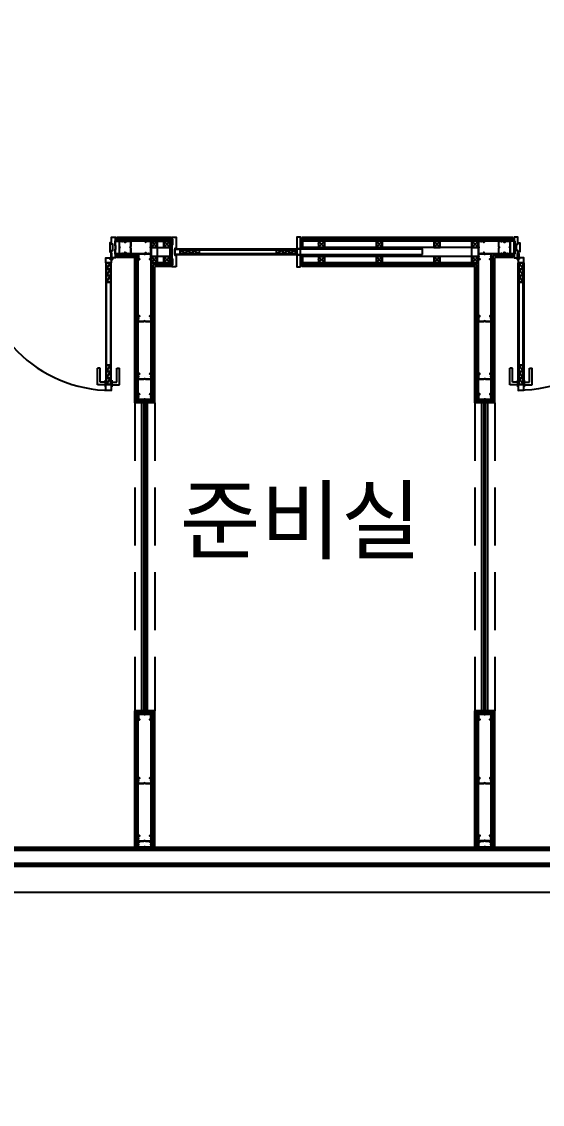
# Model space of a CAD drawing. Header units: metres. Extents: x 630750 to 860239, y 578133 to 726633.
# Drawn here: x 732271 to 736328, y 682658 to 691096 of the extents above; entities that cross this region are included whole.
import ezdxf

# ---------------------------------------------------------------- set-up
doc = ezdxf.new("R2010")
doc.units = ezdxf.units.M
doc.header["$LTSCALE"] = 300
for name, pattern in [('DASHED2', [0.375, 0.25, -0.125]), ('HID', [2.2, 1.5, -0.7]), ('HIDDEN', [2, 1, -1]), ('업무시설_xr-base$0$CONTINOUS', [0])]:
    doc.linetypes.add(name, pattern=pattern)
for name, color, linetype in [('A-CEN-1', 1, 'Continuous'), ('A-CON', 2, 'Continuous'), ('A-TXT', 3, 'Continuous'), ('A-WAL-DW', 7, 'Continuous'), ('A-WALL-CONC', 2, 'Continuous'), ('F-DOOR_FRAME', 4, 'Continuous'), ("IN-st'l pipe", 230, 'Continuous'), ('KUK-DOOR', 4, 'Continuous'), ('KUK-DOOR-FRAME', 4, 'Continuous'), ('KUK-DRYWALL', 4, 'Continuous'), ('KUK-F-천정라인', 8, 'DASHED2'), ("KUK-st'l pipe", 230, 'Continuous'), ('KUK-WINDOW', 4, 'Continuous'), ('KUK-석고보드', 201, 'Continuous')]:
    doc.layers.add(name, color=color, linetype=linetype)
doc.styles.add('돋움', font='')
doc.styles.get('돋움').set_extended_font_data('Dotum')

# ---------------------------------------------------------------- blocks, each defined once
blk = doc.blocks.new('con1')
at = {"layer": 'A-WALL-CONC', "linetype": '업무시설_xr-base$0$CONTINOUS'}
h = blk.add_hatch(color=253, dxfattribs=at)
h.dxf.hatch_style = 1
h.paths.add_polyline_path([(-302595.9, -253222.2), (-301895.9, -253222.2), (-301895.9, -253922.2), (-302595.9, -253922.2)])
h.paths.add_polyline_path([(-384245.9, -253222.2), (-383545.9, -253222.2), (-383545.9, -253922.2), (-384245.9, -253922.2)])
h.paths.add_polyline_path([(-335095.9, -253172.2), (-334295.9, -253172.2), (-334295.9, -253972.2), (-335095.9, -253972.2)])
h.paths.add_polyline_path([(-354895.9, -253172.2), (-354095.9, -253172.2), (-354095.9, -253972.2), (-354895.9, -253972.2)])
h.paths.add_polyline_path([(-374695.9, -253172.2), (-373895.9, -253172.2), (-373895.9, -253972.2), (-374695.9, -253972.2)])
h.paths.add_polyline_path([(-325195.9, -253172.2), (-324395.9, -253172.2), (-324395.9, -253972.2), (-325195.9, -253972.2)])
h.paths.add_polyline_path([(-364745.9, -253222.2), (-364045.9, -253222.2), (-364045.9, -253922.2), (-364745.9, -253922.2)])
h.paths.add_polyline_path([(-344945.9, -253222.2), (-344245.9, -253222.2), (-344245.9, -253922.2), (-344945.9, -253922.2)])
h.paths.add_polyline_path([(-310045.9, -253222.2), (-309345.9, -253222.2), (-309345.9, -253922.2), (-310045.9, -253922.2)])
h.paths.add_polyline_path([(-318595.9, -253172.2), (-317795.9, -253172.2), (-317795.9, -253972.2), (-318595.9, -253972.2)])
h.paths.add_polyline_path([(-384245.9, -310859.9), (-383445.9, -310859.9), (-383445.9, -311659.9), (-384245.9, -311659.9)])
h.paths.add_polyline_path([(-384245.9, -305472.2), (-383445.9, -305472.2), (-383445.9, -306272.2), (-384245.9, -306272.2)])
h.paths.add_polyline_path([(-384245.9, -295572.2), (-383445.9, -295572.2), (-383445.9, -296372.2), (-384245.9, -296372.2)])
h.paths.add_polyline_path([(-384195.9, -276472.2), (-383595.9, -276472.2), (-383595.9, -275872.2), (-384195.9, -275872.2)])
h.paths.add_polyline_path([(-384245.9, -285672.2), (-383445.9, -285672.2), (-383445.9, -286472.2), (-384245.9, -286472.2)])
h.paths.add_polyline_path([(-384295.9, -269172.2), (-383495.9, -269172.2), (-383495.9, -269972.2), (-384295.9, -269972.2)])
h.paths.add_polyline_path([(-384295.9, -260672.2), (-383495.9, -260672.2), (-383495.9, -261472.2), (-384295.9, -261472.2)])
h.paths.add_polyline_path([(-376995.9, -285572.2), (-376195.9, -285572.2), (-376195.9, -286372.2), (-376995.9, -286372.2)], flags=17)
h.paths.add_polyline_path([(-374695.9, -276572.2), (-373895.9, -276572.2), (-373895.9, -275772.2), (-374695.9, -275772.2)], flags=17)
h.paths.add_polyline_path([(-364695.9, -285772.2), (-364095.9, -285772.2), (-364095.9, -286372.2), (-364695.9, -286372.2)], flags=17)
h.paths.add_polyline_path([(-364795.9, -275772.2), (-363995.9, -275772.2), (-363995.9, -276572.2), (-364795.9, -276572.2)], flags=17)
edge = h.paths.add_edge_path(flags=16)
edge.add_arc((-376495.9, -295972.2), 450, 0, 360)
edge = h.paths.add_edge_path(flags=16)
edge.add_arc((-354495.9, -302572.2), 450, 0, 360)
edge = h.paths.add_edge_path(flags=16)
edge.add_arc((-364395.9, -295972.2), 350, 0, 360)
edge = h.paths.add_edge_path(flags=16)
edge.add_arc((-354495.9, -295972.2), 450, 0, 360)
edge = h.paths.add_edge_path(flags=16)
edge.add_arc((-344595.9, -302572.2), 350, 0, 360)
edge = h.paths.add_edge_path(flags=16)
edge.add_arc((-344595.9, -295972.2), 350, 0, 360)
edge = h.paths.add_edge_path(flags=16)
edge.add_arc((-364395.9, -302572.2), 350, 0, 360)
h.paths.add_polyline_path([(-375978.1, -305715.7), (-376743.7, -305483.5), (-376976, -306249), (-376210.4, -306481.3)], flags=17)
h.paths.add_polyline_path([(-378097.8, -312701.2), (-378863.4, -312468.9), (-379095.6, -313234.5), (-378330.1, -313466.8)], flags=16)
h.paths.add_polyline_path([(-354767.9, -312099.6), (-355533.5, -311867.3), (-355765.8, -312632.8), (-355000.2, -312865.1)], flags=17)
h.paths.add_polyline_path([(-347591.1, -314277.3), (-348356.6, -314045), (-348588.9, -314810.6), (-347823.4, -315042.9)], flags=17)
h.paths.add_polyline_path([(-349725.3, -321310.6), (-350490.8, -321078.3), (-350723.1, -321843.9), (-349957.6, -322076.2)], flags=17)
h.paths.add_polyline_path([(-359198.7, -318436), (-359964.3, -318203.7), (-360196.6, -318969.2), (-359431, -319201.5)], flags=17)
edge = h.paths.add_edge_path(flags=16)
edge.add_arc((-324745.9, -312472.2), 450, 0, 360)
h.paths.add_polyline_path([(-318595.9, -311972.2), (-317795.9, -311972.2), (-317795.9, -312972.2), (-318595.9, -312972.2)], flags=17)
edge = h.paths.add_edge_path(flags=16)
edge.add_arc((-335145.9, -312472.2), 350, 0, 360)
edge = h.paths.add_edge_path(flags=16)
edge.add_arc((-338616.5, -317418.6), 450, 0, 360)
h.paths.add_polyline_path([(-340251.8, -324185.3), (-341017.4, -323953), (-341249.7, -324718.5), (-340484.1, -324950.8)], flags=17)
edge = h.paths.add_edge_path(flags=17)
edge.add_arc((-324745.9, -319072.2), 450, 0, 360)
h.paths.add_polyline_path([(-318695.9, -318672.2), (-317695.9, -318672.2), (-317695.9, -319472.2), (-318695.9, -319472.2)], flags=17)
h.paths.add_polyline_path([(-310095.9, -327072.2), (-309295.9, -327072.2), (-309295.9, -327872.2), (-310095.9, -327872.2)])
h.paths.add_polyline_path([(-316095.9, -322372.2), (-316095.9, -325422.2), (-311307.7, -325422.2), (-311307.7, -325222.2), (-315895.9, -325222.2), (-315895.9, -322572.2), (-309695.9, -322572.2), (-309695.9, -325222.2), (-310307.7, -325222.2), (-310307.7, -325422.2), (-309495.9, -325422.2), (-309495.9, -322372.2)], flags=17)
edge = h.paths.add_edge_path(flags=17)
edge.add_arc((-324795.9, -327472.2), 400, 0, 360)
edge = h.paths.add_edge_path(flags=17)
edge.add_arc((-318195.9, -329272.2), 450, 0, 360)
h.paths.add_polyline_path([(-310095.9, -331472.2), (-309295.9, -331472.2), (-309295.9, -332272.2), (-310095.9, -332272.2)])
edge = h.paths.add_edge_path(flags=16)
edge.add_arc((-334695.9, -302572.2), 350, 0, 360)
edge = h.paths.add_edge_path(flags=17)
edge.add_arc((-334695.9, -286072.2), 350, 0, 360)
edge = h.paths.add_edge_path(flags=16)
edge.add_arc((-334695.9, -295972.2), 350, 0, 360)
edge = h.paths.add_edge_path(flags=17)
edge.add_arc((-344595.9, -286072.2), 450, 0, 360)
h.paths.add_polyline_path([(-318595.9, -295472.2), (-317795.9, -295472.2), (-317795.9, -296472.2), (-318595.9, -296472.2)], flags=17)
h.paths.add_polyline_path([(-318595.9, -302072.2), (-317795.9, -302072.2), (-317795.9, -303072.2), (-318595.9, -303072.2)], flags=17)
edge = h.paths.add_edge_path(flags=16)
edge.add_arc((-324795.9, -302572.2), 450, 0, 360)
edge = h.paths.add_edge_path(flags=16)
edge.add_arc((-324795.9, -295972.2), 450, 0, 360)
edge = h.paths.add_edge_path(flags=17)
edge.add_arc((-324795.9, -286072.2), 450, 0, 360)
edge = h.paths.add_edge_path(flags=17)
edge.add_arc((-334695.9, -276172.2), 450, 0, 360)
edge = h.paths.add_edge_path(flags=17)
edge.add_arc((-344595.9, -276172.2), 450, 0, 360)
h.paths.add_polyline_path([(-318595.9, -275772.2), (-317795.9, -275772.2), (-317795.9, -276572.2), (-318595.9, -276572.2)], flags=17)
h.paths.add_polyline_path([(-318595.9, -285672.2), (-317795.9, -285672.2), (-317795.9, -286472.2), (-318595.9, -286472.2)], flags=17)
edge = h.paths.add_edge_path(flags=17)
edge.add_arc((-324795.9, -276172.2), 450, 0, 360)
h.paths.add_polyline_path([(-364795.9, -260672.2), (-363995.9, -260672.2), (-363995.9, -261472.2), (-364795.9, -261472.2)])
h.paths.add_polyline_path([(-364795.9, -269172.2), (-363995.9, -269172.2), (-363995.9, -269972.2), (-364795.9, -269972.2)], flags=17)
h.paths.add_polyline_path([(-325195.9, -269172.2), (-324395.9, -269172.2), (-324395.9, -269972.2), (-325195.9, -269972.2)], flags=17)
h.paths.add_polyline_path([(-310845.9, -260722.2), (-310045.9, -260722.2), (-310045.9, -261522.2), (-310845.9, -261522.2)], flags=17)
h.paths.add_polyline_path([(-325195.9, -260672.2), (-324395.9, -260672.2), (-324395.9, -261472.2), (-325195.9, -261472.2)])
h.paths.add_polyline_path([(-335095.9, -260672.2), (-334295.9, -260672.2), (-334295.9, -261472.2), (-335095.9, -261472.2)])
h.paths.add_polyline_path([(-344995.9, -260672.2), (-344195.9, -260672.2), (-344195.9, -261472.2), (-344995.9, -261472.2)])
h.paths.add_polyline_path([(-354895.9, -260672.2), (-354095.9, -260672.2), (-354095.9, -261472.2), (-354895.9, -261472.2)])
h.paths.add_polyline_path([(-354895.9, -269172.2), (-354095.9, -269172.2), (-354095.9, -269972.2), (-354895.9, -269972.2)], flags=17)
h.paths.add_polyline_path([(-344995.9, -269172.2), (-344195.9, -269172.2), (-344195.9, -269972.2), (-344995.9, -269972.2)], flags=17)
h.paths.add_polyline_path([(-335095.9, -269172.2), (-334295.9, -269172.2), (-334295.9, -269972.2), (-335095.9, -269972.2)], flags=17)
h.paths.add_polyline_path([(-310145.9, -275772.2), (-309345.9, -275772.2), (-309345.9, -276572.2), (-310145.9, -276572.2)])
h.paths.add_polyline_path([(-310145.9, -269172.2), (-309345.9, -269172.2), (-309345.9, -269972.2), (-310145.9, -269972.2)])
h.paths.add_polyline_path([(-309945.9, -312172.2), (-309345.9, -312172.2), (-309345.9, -312772.2), (-309945.9, -312772.2)], flags=17)
h.paths.add_polyline_path([(-309945.9, -302272.2), (-309345.9, -302272.2), (-309345.9, -302872.2), (-309945.9, -302872.2)], flags=17)
h.paths.add_polyline_path([(-310145.9, -295572.2), (-309345.9, -295572.2), (-309345.9, -296372.2), (-310145.9, -296372.2)])
h.paths.add_polyline_path([(-310145.9, -285672.2), (-309345.9, -285672.2), (-309345.9, -286472.2), (-310145.9, -286472.2)])
h.paths.add_polyline_path([(-366406.6, -311179.9), (-366585, -311089.4), (-367172.8, -312248.9), (-366994.4, -312339.4)], flags=16)
h.paths.add_polyline_path([(-367582.3, -313498.9), (-367760.7, -313408.4), (-368303.3, -314478.7), (-368124.9, -314569.2)], flags=16)
h.paths.add_polyline_path([(-374501.4, -323406.8), (-375266.9, -323174.5), (-375499.2, -323940), (-374733.7, -324172.3)], flags=17)
h.paths.add_polyline_path([(-380817, -321490.3), (-381582.5, -321258), (-381814.8, -322023.6), (-381049.3, -322255.9)])
h.paths.add_polyline_path([(-319504.7, -329605.3), (-319562.8, -329796.7), (-318586.8, -330092.9), (-318528.7, -329901.5)], flags=17)
h.paths.add_polyline_path([(-317399.5, -330244.1), (-317457.6, -330435.5), (-316481.5, -330731.7), (-316423.5, -330540.3)], flags=17)
h.paths.add_polyline_path([(-315294.3, -330882.9), (-315352.4, -331074.3), (-314376.3, -331370.5), (-314318.3, -331179.1)], flags=17)
h.paths.add_polyline_path([(-313189.1, -331521.7), (-313247.2, -331713.1), (-312271.1, -332009.3), (-312213, -331817.9)], flags=17)
h.paths.add_polyline_path([(-311083.9, -332160.5), (-311142, -332351.9), (-310165.9, -332648.1), (-310107.8, -332456.7)], flags=17)
h.paths.add_polyline_path([(-308978.7, -332799.4), (-309036.7, -332990.7), (-308060.7, -333286.9), (-308002.6, -333095.5)])
h.paths.add_polyline_path([(-306873.5, -333438.2), (-306931.5, -333629.5), (-305955.5, -333925.7), (-305897.4, -333734.3)])
h.paths.add_polyline_path([(-321610, -328966.5), (-321668, -329157.9), (-320692, -329454.1), (-320633.9, -329262.7)], flags=17)
h.paths.add_polyline_path([(-304768.2, -334077), (-304826.3, -334268.4), (-303850.3, -334564.5), (-303792.2, -334373.1)])
h.paths.add_polyline_path([(-366379.8, -308837.3), (-366525.2, -309124), (-365780.1, -309501.8), (-365997.1, -309929.9), (-365818.7, -310020.4), (-365281.9, -308961.4), (-368992.7, -307835.4), (-369050.7, -308026.8), (-368955, -308055.9), (-369303.5, -309204.2), (-369399.2, -309175.1), (-369457.2, -309366.5), (-369361.5, -309395.5), (-371190.9, -315424.1), (-373726.7, -314654.6), (-371897.4, -308626.1), (-370414.2, -309076.1), (-370356.1, -308884.7), (-371839.3, -308434.7), (-371490.9, -307286.4), (-370007.6, -307736.5), (-369949.6, -307545.1), (-371624.2, -307036.9), (-373976.1, -314787.9), (-369001.2, -316297.6), (-368712.8, -315728.7), (-368891.1, -315638.2), (-369103.7, -316057.4), (-370999.5, -315482.2), (-368763.6, -308113.9)], flags=17)
edge = h.paths.add_edge_path()
edge.add_line((-317995.9, -269122.2), (-318195.9, -269122.2))
edge.add_line((-318195.9, -266622.2), (-317995.9, -266622.2))
edge.add_line((-318195.9, -265972.2), (-318195.9, -266622.2))
edge.add_line((-318195.9, -269122.2), (-318195.9, -269672.2))
edge.add_line((-317995.9, -269472.2), (-317995.9, -269122.2))
edge.add_line((-317995.9, -266622.2), (-317995.9, -265972.2))
edge.add_line((-317070.9, -260922.2), (-317070.9, -260722.2))
edge.add_line((-317070.9, -260722.2), (-314895.9, -260722.2))
edge.add_line((-314895.9, -260722.2), (-314895.9, -260922.2))
edge.add_line((-314895.9, -260922.2), (-317070.9, -260922.2))
edge.add_line((-318195.9, -265972.2), (-321995.9, -265972.2))
edge.add_line((-321995.9, -265972.2), (-321995.9, -262022.2))
edge.add_line((-321995.9, -262022.2), (-321795.9, -262022.2))
edge.add_line((-321795.9, -262022.2), (-321795.9, -262922.2))
edge.add_line((-321795.9, -262922.2), (-321695.9, -262922.2))
edge.add_line((-321695.9, -262922.2), (-321695.9, -263122.2))
edge.add_line((-321695.9, -263122.2), (-321795.9, -263122.2))
edge.add_line((-321795.9, -263122.2), (-321795.9, -265772.2))
edge.add_line((-321795.9, -265772.2), (-314195.9, -265772.2))
edge.add_line((-314195.9, -265772.2), (-314195.9, -263122.2))
edge.add_line((-314195.9, -263122.2), (-320695.9, -263122.2))
edge.add_line((-320695.9, -263122.2), (-320695.9, -262922.2))
edge.add_line((-320695.9, -262922.2), (-319545.9, -262922.2))
edge.add_line((-319545.9, -262922.2), (-319545.9, -260922.2))
edge.add_line((-319545.9, -260922.2), (-321795.9, -260922.2))
edge.add_line((-321795.9, -260922.2), (-321795.9, -261022.2))
edge.add_line((-321795.9, -261022.2), (-321995.9, -261022.2))
edge.add_line((-321995.9, -261022.2), (-321995.9, -260722.2))
edge.add_line((-321995.9, -260722.2), (-317770.9, -260722.2))
edge.add_line((-317770.9, -260722.2), (-317770.9, -260922.2))
edge.add_line((-317995.9, -269472.2), (-314195.9, -269472.2))
edge.add_line((-314195.9, -269472.2), (-314195.9, -265972.2))
edge.add_line((-314195.9, -265972.2), (-317995.9, -265972.2))
edge.add_line((-317770.9, -260922.2), (-319345.9, -260922.2))
edge.add_line((-319345.9, -260922.2), (-319345.9, -262922.2))
edge.add_line((-319345.9, -262922.2), (-314195.9, -262922.2))
edge.add_line((-314195.9, -262922.2), (-314195.9, -260722.2))
edge.add_line((-314195.9, -260722.2), (-313995.9, -260722.2))
edge.add_line((-313995.9, -260722.2), (-313995.9, -269672.2))
edge.add_line((-313995.9, -269672.2), (-318195.9, -269672.2))
edge.add_line((-309345.9, -286472.2), (-309345.9, -312772.2))
edge.add_line((-309545.9, -302872.2), (-309545.9, -312172.2))
edge.add_line((-309545.9, -296372.2), (-309545.9, -302272.2))
edge.add_line((-309545.9, -286472.2), (-309545.9, -295572.2))
edge.add_line((-375426.6, -323700.8), (-380976.7, -322016.6))
edge.add_line((-334860, -324841.4), (-335146.9, -325786.6))
edge.add_line((-334660.1, -325215.5), (-334859.8, -325873.7))
edge.add_line((-324795.9, -328208.8), (-324795.9, -327872.2))
edge.add_line((-324595.9, -328060.4), (-324595.9, -327818.6))
edge.add_line((-324795.9, -328208.8), (-322797.2, -328815.2))
edge.add_line((-322797.2, -328815.2), (-322739.1, -328623.9))
edge.add_line((-322739.1, -328623.9), (-324595.9, -328060.4))
edge.add_line((-337531.2, -334677.3), (-338201, -334474.1))
edge.add_line((-338201, -334474.1), (-338404.3, -335143.9))
edge.add_line((-338404.3, -335143.9), (-337734.4, -335347.2))
edge.add_line((-337734.4, -335347.2), (-337531.2, -334677.3))
edge = h.paths.add_edge_path()
edge.add_line((-339857.9, -323400.5), (-339799.8, -323209.1))
edge.add_line((-339799.8, -323209.1), (-337930.3, -317052.2))
edge.add_line((-337930.3, -317052.2), (-338217.3, -316965))
edge.add_line((-338217.3, -316965), (-338268.5, -317133.4))
edge.add_arc((-338616.5, -317418.6), 450, -73.11347, 39.33184, ccw=False)
edge.add_line((-338485.8, -317849.2), (-340145, -323313.3))
edge.add_line((-340145, -323313.3), (-339857.9, -323400.5))
blk = doc.blocks.new('50-pipe')
at = {"layer": "IN-st'l pipe", "color": 8}
for p, q in [((-371983.6, 186480.5), (-371981.3, 186483.3)), ((-371983.6, 186479), (-371981.3, 186481.9)), ((-371983.6, 186478.4), (-371981.3, 186481.3)), ((-371935.9, 186457.9), (-371981.3, 186503.3)), ((-371981.3, 186457.9), (-371935.9, 186503.3)), ((-371935.9, 186482.4), (-371933.6, 186485.2)), ((-371935.9, 186480.9), (-371933.6, 186483.7)), ((-371935.9, 186480.3), (-371933.6, 186483.2))]:
    blk.add_line(p, q, dxfattribs=at)
at = {"layer": "IN-st'l pipe", "color": 8, "linetype": 'HIDDEN', "ltscale": 10}
for p, q in [((-371959.8, 186503.3), (-371957.3, 186505.6)), ((-371958.5, 186503.3), (-371956, 186505.6)), ((-371957.9, 186503.3), (-371955.4, 186505.6)), ((-371961.5, 186455.6), (-371959, 186457.9)), ((-371960.2, 186455.6), (-371957.7, 186457.9)), ((-371959.5, 186455.6), (-371957, 186457.9))]:
    blk.add_line(p, q, dxfattribs=at)
at = {"layer": "IN-st'l pipe"}
for points in [[(-371933.6, 186455.6), (-371983.6, 186455.6), (-371983.6, 186505.6), (-371933.6, 186505.6)], [(-371935.9, 186457.9), (-371981.3, 186457.9), (-371981.3, 186503.3), (-371935.9, 186503.3)]]:
    blk.add_lwpolyline(points, close=True, dxfattribs=at)
blk = doc.blocks.new('힌지')
at = {"layer": 'F-DOOR_FRAME', "color": 175}
for p, q in [((444293.8, 289039.7, 0), (444262.2, 289039.7, 0)), ((444293.8, 289039.7, 0), (444262.2, 289039.7, 0)), ((444278, 289049.1, 0), (444278, 289020.8, 0))]:
    blk.add_line(p, q, dxfattribs=at)
at = {"layer": 'F-DOOR_FRAME', "color": 175, "elevation": 0}
for points in [[(444276.3, 289042.2), (444276.3, 289076.8), (444273.3, 289076.8), (444273.3, 289041.9), (444270.9, 289035.1, -0.190658), (444275.4, 289038.8)], [(444282.3, 289041.9), (444282.3, 289076.8), (444279.3, 289076.8), (444279.3, 289042.2), (444280.2, 289038.8, -0.190658), (444284.8, 289035.1)]]:
    blk.add_lwpolyline(points, format="xyb", close=True, dxfattribs=at)
at = {"layer": 'F-DOOR_FRAME', "color": 175}
blk.add_circle((444277.8, 289034.7, 0), 8, dxfattribs=at)
blk = doc.blocks.new('A$C45826E51')
at = {"layer": 'KUK-DOOR', "color": 6}
for p, q in [((60, 990.4, -6432.8), (0, 990.4, -6432.8)), ((0, 990.4, -6432.8), (0, 860.4, -6432.8)), ((60, 970.4, -6432.8), (20, 970.4, -6432.8)), ((20, 970.4, -6432.8), (20, 860.4, -6432.8)), ((60, 954.9, -6432.8), (60, 1005.9, -6432.8)), ((60, 1005.9, -6432.8), (65, 1005.9, 0)), ((65, 954.9, -6432.8), (60, 954.9, -6432.8)), ((112, 1005.9, 0), (107, 1005.9, 6432.8)), ((107, 954.9, 0), (112, 954.9, 0)), ((112, 954.9, 0), (112, 1005.9, 0)), ((112, 990.4, 0), (172, 990.4, 0)), ((112, 970.4, 0), (152, 970.4, 0)), ((152, 970.4, 0), (152, 860.4, 0)), ((172, 990.4, 0), (172, 860.4, 0)), ((20, 860.4, -6432.8), (0, 860.4, -6432.8)), ((152, 860.4, 0), (172, 860.4, 0))]:
    blk.add_line(p, q, dxfattribs=at)
at = {"layer": 'KUK-DOOR', "color": 251}
for p, q in [((65, 1004.2, -6432.8), (60, 1004.2, -6432.8)), ((65, 1002.6, -6432.8), (60, 1002.6, -6432.8)), ((65, 1000, -6432.8), (60, 1000, -6432.8)), ((65, 995.5, -6432.8), (60, 995.5, -6432.8)), ((65, 989.3, -6432.8), (60, 989.3, -6432.8)), ((65, 971.5, -6432.8), (60, 971.5, -6432.8)), ((65, 965.3, -6432.8), (60, 965.3, -6432.8)), ((65, 960.8, -6432.8), (60, 960.8, -6432.8)), ((65, 958.2, -6432.8), (60, 958.2, -6432.8)), ((65, 956.6, -6432.8), (60, 956.6, -6432.8)), ((65, 955.4, -6432.8), (60, 955.4, -6432.8)), ((107, 1004.2, 0), (112, 1004.2, 0)), ((107, 1002.6, 0), (112, 1002.6, 0)), ((107, 1000, 0), (112, 1000, 0)), ((107, 995.5, 0), (112, 995.5, 0)), ((107, 989.3, 0), (112, 989.3, 0)), ((107, 971.5, 0), (112, 971.5, 0)), ((107, 965.3, 0), (112, 965.3, 0)), ((107, 960.8, 0), (112, 960.8, 0)), ((107, 958.2, 0), (112, 958.2, 0)), ((107, 956.6, 0), (112, 956.6, 0)), ((107, 955.4, 0), (112, 955.4, 0))]:
    blk.add_line(p, q, dxfattribs=at)
at = {"layer": 'KUK-DOOR', "color": 1, "ltscale": 100}
for p, q in [((102, 987.9, 0), (70, 937.9, 0)), ((102, 937.9, 0), (70, 887.9, 0)), ((102, 887.9, 0), (70, 837.9, 0)), ((102, 190, 0), (70, 140, 0)), ((102, 140, 0), (70, 90, 0)), ((102, 90, 0), (70, 40, 0))]:
    blk.add_line(p, q, dxfattribs=at)
at = {"layer": 'KUK-DOOR', "color": 8}
blk.add_line((102, 837.9, 0), (70, 837.9, 0), dxfattribs=at)
at = {"layer": 'KUK-DOOR', "color": 7, "elevation": 0}
for points in [[(65, 1024.9), (65, 1033.9), (107, 1031.4), (107, 987.9), (65, 987.9), (65, 1024.9)], [(65, 987.9), (65, 40)], [(107, 40), (107, 987.9)], [(65, 40), (107, 40), (107, 0), (103, 0), (103, 0), (65, 0), (65, 40)]]:
    blk.add_lwpolyline(points, dxfattribs=at)
at = {"layer": 'KUK-DOOR', "color": 1, "ltscale": 100, "elevation": 0}
for points in [[(102, 987.9), (102, 937.9), (70, 937.9), (70, 987.9)], [(102, 937.9), (102, 887.9), (70, 887.9), (70, 937.9)], [(102, 887.9), (102, 837.9), (70, 837.9), (70, 887.9)], [(102, 837.9), (102, 190), (70, 190), (70, 837.9)], [(102, 190), (102, 140), (70, 140), (70, 190)], [(102, 140), (102, 90), (70, 90), (70, 140)], [(102, 90), (102, 40), (70, 40), (70, 90)]]:
    blk.add_lwpolyline(points, close=True, dxfattribs=at)
at = {"layer": 'KUK-DOOR', "color": 1, "elevation": 0}
blk.add_lwpolyline([(65, 40), (102, 40)], dxfattribs=at)
at = {"layer": 'KUK-DOOR', "color": 1}
blk.add_arc((64.5, -0.2, 0), 1034.2, 0.01206, 89.97089, dxfattribs=at)

msp = doc.modelspace()

# ---------------------------------------------------------------- linework, layer by layer
for p, q in [((733307.4, 688124.3), (733157.4, 688124.3)), ((735957.4, 688124.3), (735807.4, 688124.3))]:
    msp.add_line(p, q)
at = {"layer": 'A-CEN-1', "linetype": 'Continuous'}
msp.add_line((796986.4, 684310.2), (657202.6, 684310.2), dxfattribs=at)
at = {"layer": 'A-WAL-DW', "color": 8}
for p, q in [((737604.4, 684660.3), (728504.4, 684660.3)), ((737604.4, 684647.8), (728504.4, 684647.8)), ((737604.4, 684635.3), (728504.4, 684635.3)), ((737604.4, 684535.3), (728504.4, 684535.3)), ((737604.4, 684522.8), (728504.4, 684522.8)), ((737604.4, 684510.3), (728504.4, 684510.3))]:
    msp.add_line(p, q, dxfattribs=at)
at = {"layer": 'KUK-DOOR', "color": 1, "ltscale": 100}
for p, q in [((733504.4, 689317.2), (733554.4, 689285.2)), ((733554.4, 689317.2), (733604.4, 689285.2)), ((733604.4, 689317.2), (733654.4, 689285.2)), ((734304.4, 689317.2), (734254.4, 689285.2)), ((734354.4, 689317.2), (734304.4, 689285.2)), ((734404.4, 689317.2), (734354.4, 689285.2))]:
    msp.add_line(p, q, dxfattribs=at)
at = {"layer": 'KUK-DOOR'}
for points in [[(734444.4, 689280.2), (734444.4, 689322.2), (733464.4, 689322.2), (733464.4, 689280.2)], [(733464.4, 689280.2), (733464.4, 689322.2), (733504.4, 689322.2), (733504.4, 689280.2)], [(734444.4, 689280.2), (734444.4, 689322.2), (734404.4, 689322.2), (734404.4, 689280.2)]]:
    msp.add_lwpolyline(points, close=True, dxfattribs=at)
at = {"layer": 'KUK-DOOR', "color": 1, "ltscale": 100}
for points in [[(733504.4, 689285.2), (733504.4, 689317.2), (733554.4, 689317.2), (733554.4, 689285.2)], [(733504.4, 689285.2), (733504.4, 689317.2), (734404.4, 689317.2), (734404.4, 689285.2)], [(733554.4, 689285.2), (733554.4, 689317.2), (733604.4, 689317.2), (733604.4, 689285.2)], [(733604.4, 689285.2), (733604.4, 689317.2), (733654.4, 689317.2), (733654.4, 689285.2)], [(734304.4, 689285.2), (734304.4, 689317.2), (734254.4, 689317.2), (734254.4, 689285.2)], [(734354.4, 689285.2), (734354.4, 689317.2), (734304.4, 689317.2), (734304.4, 689285.2)], [(734404.4, 689285.2), (734404.4, 689317.2), (734354.4, 689317.2), (734354.4, 689285.2)]]:
    msp.add_lwpolyline(points, close=True, dxfattribs=at)
at = {"layer": 'KUK-DOOR', "color": 8}
msp.add_lwpolyline([(735394.4, 689280.2), (735394.4, 689322.2), (734414.4, 689322.2), (734414.4, 689280.2)], close=True, dxfattribs=at)
at = {"layer": 'KUK-DOOR-FRAME', "color": 8, "linetype": 'HID'}
for p, q in [((733151.4, 688124.3), (733151.4, 685724.3)), ((733307.4, 688124.3), (733307.4, 685724.3)), ((735801.4, 688124.3), (735801.4, 685724.3)), ((735957.4, 688124.3), (735957.4, 685724.3))]:
    msp.add_line(p, q, dxfattribs=at)
at = {"layer": 'KUK-DOOR-FRAME', "extrusion": (0, 1.80681e-09, 1)}
for points in [[(732981.4, 689361.2), (732971.4, 689361.2), (732971.4, 689371.2), (732956.4, 689371.2), (732956.4, 689301.2), (732971.4, 689301.2), (732971.4, 689311.2), (732981.4, 689311.2), (732981.4, 689361.2)], [(736127.4, 689361.2), (736137.4, 689361.2), (736137.4, 689371.2), (736152.4, 689371.2), (736152.4, 689301.2), (736137.4, 689301.2), (736137.4, 689311.2), (736127.4, 689311.2), (736127.4, 689361.2)]]:
    msp.add_lwpolyline(points, dxfattribs=at)
at = {"layer": 'KUK-DOOR-FRAME'}
for points in [[(732971.4, 689416.2), (732971.4, 689416.2), (732971.4, 689416.2), (732971.4, 689416.2), (732971.4, 689416.2), (732995.4, 689416.2), (733001.4, 689416.2), (733001.4, 689412.7), (733001.4, 689386.2), (732996.4, 689386.2), (732996.4, 689351.2), (733001.4, 689351.2), (733001.4, 689321.2), (732996.4, 689321.2), (732996.4, 689286.2), (733001.4, 689286.2), (733001.4, 689256.2), (732995.4, 689256.2), (732995.4, 689256.2), (732971.4, 689256.2), (732971.4, 689311.2), (732981.4, 689311.2), (732981.4, 689361.2), (732971.4, 689361.2), (732971.4, 689416.2)], [(736137.4, 689416.2), (736137.4, 689416.2), (736137.4, 689416.2), (736137.4, 689416.2), (736137.4, 689416.2), (736113.4, 689416.2), (736107.4, 689416.2), (736107.4, 689412.7), (736107.4, 689386.2), (736112.4, 689386.2), (736112.4, 689351.2), (736107.4, 689351.2), (736107.4, 689321.2), (736112.4, 689321.2), (736112.4, 689286.2), (736107.4, 689286.2), (736107.4, 689256.2), (736113.4, 689256.2), (736113.4, 689256.2), (736137.4, 689256.2), (736137.4, 689311.2), (736127.4, 689311.2), (736127.4, 689361.2), (736137.4, 689361.2), (736137.4, 689416.2)]]:
    msp.add_lwpolyline(points, dxfattribs=at)
at = {"layer": 'KUK-DOOR-FRAME', "extrusion": (0, -1.80681e-09, 1)}
msp.add_lwpolyline([(733474.4, 689186.2), (733474.4, 689186.2), (733474.4, 689186.2), (733474.4, 689186.2), (733474.4, 689186.2), (733450.4, 689186.2), (733444.4, 689186.2), (733444.4, 689190.7), (733444.4, 689203.7), (733449.4, 689203.7), (733449.4, 689243.7), (733444.4, 689243.7), (733444.4, 689358.7), (733449.4, 689358.7), (733449.4, 689398.7), (733444.4, 689398.7), (733444.4, 689416.2), (733450.4, 689416.2), (733450.4, 689416.2), (733474.4, 689416.2), (733474.4, 689327.2), (733464.4, 689327.2), (733464.4, 689275.2), (733474.4, 689275.2), (733474.4, 689186.2)], dxfattribs=at)
at = {"layer": 'KUK-DOOR-FRAME'}
for points in [[(734444.4, 689327.2), (734444.4, 689416.2), (734414.4, 689416.2), (734414.4, 689327.2)], [(734444.4, 689186.2), (734444.4, 689275.2), (734414.4, 689275.2), (734414.4, 689186.2)]]:
    msp.add_lwpolyline(points, close=True, dxfattribs=at)
at = {"layer": 'KUK-DRYWALL'}
for p, q in [((733279.4, 689386.2), (733001.4, 689386.2)), ((736107.4, 689386.2), (735829.4, 689386.2)), ((733279.4, 689286.2), (733001.4, 689286.2)), ((733179.4, 688149.3), (733179.4, 689286.2)), ((733279.4, 688149.3), (733279.4, 689286.2)), ((736107.4, 689286.2), (735829.4, 689286.2)), ((735829.4, 688149.3), (735829.4, 689286.2)), ((735929.4, 688149.3), (735929.4, 689286.2)), ((733279.4, 688149.3), (733179.4, 688149.3)), ((735929.4, 688149.3), (735829.4, 688149.3)), ((733179.4, 684660.3), (733179.4, 685699.3)), ((733279.4, 685699.3), (733179.4, 685699.3)), ((733279.4, 684660.3), (733279.4, 685699.3)), ((735829.4, 684660.3), (735829.4, 685699.3)), ((735929.4, 685699.3), (735829.4, 685699.3)), ((735929.4, 684660.3), (735929.4, 685699.3))]:
    msp.add_line(p, q, dxfattribs=at)
at = {"layer": 'KUK-DRYWALL', "color": 8}
for points in [[(733075.4, 689376.2), (733076.4, 689376.2), (733076.4, 689386.2), (733056.4, 689386.2, -1), (733051.4, 689386.2), (733031.4, 689386.2), (733031.4, 689342.7, -0.589997), (733031.4, 689329.7), (733031.4, 689286.2), (733051.4, 689286.2, -1), (733056.4, 689286.2), (733076.4, 689286.2), (733076.4, 689296.2), (733071.4, 689296.2), (733071.4, 689295.2), (733075.4, 689295.2), (733075.4, 689287.2), (733057.3, 689287.2, 0.745356), (733050.5, 689287.2), (733032.4, 689287.2), (733032.4, 689329.2, 0.542783), (733032.4, 689343.3), (733032.4, 689385.2), (733050.5, 689385.2, 0.745356), (733057.3, 689385.2), (733075.4, 689385.2), (733075.4, 689377.2), (733071.4, 689377.2), (733071.4, 689376.2), (733076.4, 689376.2)], [(733077.4, 689376.2), (733076.4, 689376.2), (733076.4, 689386.2), (733096.4, 689386.2, 1), (733101.4, 689386.2), (733121.4, 689386.2), (733121.4, 689342.7, 0.589997), (733121.4, 689329.7), (733121.4, 689286.2), (733101.4, 689286.2, 1), (733096.4, 689286.2), (733076.4, 689286.2), (733076.4, 689296.2), (733081.4, 689296.2), (733081.4, 689295.2), (733077.4, 689295.2), (733077.4, 689287.2), (733095.5, 689287.2, -0.745356), (733102.3, 689287.2), (733120.4, 689287.2), (733120.4, 689329.2, -0.542783), (733120.4, 689343.3), (733120.4, 689385.2), (733102.3, 689385.2, -0.745356), (733095.5, 689385.2), (733077.4, 689385.2), (733077.4, 689377.2), (733081.4, 689377.2), (733081.4, 689376.2), (733076.4, 689376.2)], [(733235.4, 689376.2), (733234.4, 689376.2), (733234.4, 689386.2), (733254.4, 689386.2, 1), (733259.4, 689386.2), (733279.4, 689386.2), (733279.4, 689342.7, 0.589997), (733279.4, 689329.7), (733279.4, 689286.2), (733259.4, 689286.2, 1), (733254.4, 689286.2), (733234.4, 689286.2), (733234.4, 689296.2), (733239.4, 689296.2), (733239.4, 689295.2), (733235.4, 689295.2), (733235.4, 689287.2), (733253.5, 689287.2, -0.745356), (733260.2, 689287.2), (733278.4, 689287.2), (733278.4, 689329.2, -0.542783), (733278.4, 689343.3), (733278.4, 689385.2), (733260.2, 689385.2, -0.745356), (733253.5, 689385.2), (733235.4, 689385.2), (733235.4, 689377.2), (733239.4, 689377.2), (733239.4, 689376.2), (733234.4, 689376.2)], [(735873.4, 689376.2), (735874.4, 689376.2), (735874.4, 689386.2), (735854.4, 689386.2, -1), (735849.4, 689386.2), (735829.4, 689386.2), (735829.4, 689342.7, -0.589997), (735829.4, 689329.7), (735829.4, 689286.2), (735849.4, 689286.2, -1), (735854.4, 689286.2), (735874.4, 689286.2), (735874.4, 689296.2), (735869.4, 689296.2), (735869.4, 689295.2), (735873.4, 689295.2), (735873.4, 689287.2), (735855.2, 689287.2, 0.745356), (735848.5, 689287.2), (735830.4, 689287.2), (735830.4, 689329.2, 0.542783), (735830.4, 689343.3), (735830.4, 689385.2), (735848.5, 689385.2, 0.745356), (735855.2, 689385.2), (735873.4, 689385.2), (735873.4, 689377.2), (735869.4, 689377.2), (735869.4, 689376.2), (735874.4, 689376.2)], [(736031.4, 689376.2), (736032.4, 689376.2), (736032.4, 689386.2), (736012.4, 689386.2, -1), (736007.4, 689386.2), (735987.4, 689386.2), (735987.4, 689342.7, -0.589997), (735987.4, 689329.7), (735987.4, 689286.2), (736007.4, 689286.2, -1), (736012.4, 689286.2), (736032.4, 689286.2), (736032.4, 689296.2), (736027.4, 689296.2), (736027.4, 689295.2), (736031.4, 689295.2), (736031.4, 689287.2), (736013.2, 689287.2, 0.745356), (736006.5, 689287.2), (735988.4, 689287.2), (735988.4, 689329.2, 0.542783), (735988.4, 689343.3), (735988.4, 689385.2), (736006.5, 689385.2, 0.745356), (736013.2, 689385.2), (736031.4, 689385.2), (736031.4, 689377.2), (736027.4, 689377.2), (736027.4, 689376.2), (736032.4, 689376.2)], [(736033.4, 689376.2), (736032.4, 689376.2), (736032.4, 689386.2), (736052.4, 689386.2, 1), (736057.4, 689386.2), (736077.4, 689386.2), (736077.4, 689342.7, 0.589997), (736077.4, 689329.7), (736077.4, 689286.2), (736057.4, 689286.2, 1), (736052.4, 689286.2), (736032.4, 689286.2), (736032.4, 689296.2), (736037.4, 689296.2), (736037.4, 689295.2), (736033.4, 689295.2), (736033.4, 689287.2), (736051.5, 689287.2, -0.745356), (736058.2, 689287.2), (736076.4, 689287.2), (736076.4, 689329.2, -0.542783), (736076.4, 689343.3), (736076.4, 689385.2), (736058.2, 689385.2, -0.745356), (736051.5, 689385.2), (736033.4, 689385.2), (736033.4, 689377.2), (736037.4, 689377.2), (736037.4, 689376.2), (736032.4, 689376.2)], [(733189.4, 689242.2), (733189.4, 689241.2), (733179.4, 689241.2), (733179.4, 689261.2, 1), (733179.4, 689266.2), (733179.4, 689286.2), (733222.9, 689286.2, 0.589997), (733235.9, 689286.2), (733279.4, 689286.2), (733279.4, 689266.2, 1), (733279.4, 689261.2), (733279.4, 689241.2), (733269.4, 689241.2), (733269.4, 689246.2), (733270.4, 689246.2), (733270.4, 689242.2), (733278.4, 689242.2), (733278.4, 689260.4, -0.745356), (733278.4, 689267.1), (733278.4, 689285.2), (733236.5, 689285.2, -0.542783), (733222.3, 689285.2), (733180.4, 689285.2), (733180.4, 689267.1, -0.745356), (733180.4, 689260.4), (733180.4, 689242.2), (733188.4, 689242.2), (733188.4, 689246.2), (733189.4, 689246.2), (733189.4, 689241.2)], [(735839.4, 689242.2), (735839.4, 689241.2), (735829.4, 689241.2), (735829.4, 689261.2, 1), (735829.4, 689266.2), (735829.4, 689286.2), (735872.9, 689286.2, 0.589997), (735885.9, 689286.2), (735929.4, 689286.2), (735929.4, 689266.2, 1), (735929.4, 689261.2), (735929.4, 689241.2), (735919.4, 689241.2), (735919.4, 689246.2), (735920.4, 689246.2), (735920.4, 689242.2), (735928.4, 689242.2), (735928.4, 689260.4, -0.745356), (735928.4, 689267.1), (735928.4, 689285.2), (735886.5, 689285.2, -0.542783), (735872.3, 689285.2), (735830.4, 689285.2), (735830.4, 689267.1, -0.745356), (735830.4, 689260.4), (735830.4, 689242.2), (735838.4, 689242.2), (735838.4, 689246.2), (735839.4, 689246.2), (735839.4, 689241.2)], [(735839.4, 689242.2), (735839.4, 689241.2), (735829.4, 689241.2), (735829.4, 689261.2, 1), (735829.4, 689266.2), (735829.4, 689286.2), (735872.9, 689286.2, 0.589997), (735885.9, 689286.2), (735929.4, 689286.2), (735929.4, 689266.2, 1), (735929.4, 689261.2), (735929.4, 689241.2), (735919.4, 689241.2), (735919.4, 689246.2), (735920.4, 689246.2), (735920.4, 689242.2), (735928.4, 689242.2), (735928.4, 689260.4, -0.745356), (735928.4, 689267.1), (735928.4, 689285.2), (735886.5, 689285.2, -0.542783), (735872.3, 689285.2), (735830.4, 689285.2), (735830.4, 689267.1, -0.745356), (735830.4, 689260.4), (735830.4, 689242.2), (735838.4, 689242.2), (735838.4, 689246.2), (735839.4, 689246.2), (735839.4, 689241.2)], [(733189.4, 688802.2), (733189.4, 688803.2), (733179.4, 688803.2), (733179.4, 688783.2, -1), (733179.4, 688778.2), (733179.4, 688758.2), (733222.9, 688758.2, -0.589997), (733235.9, 688758.2), (733279.4, 688758.2), (733279.4, 688778.2, -1), (733279.4, 688783.2), (733279.4, 688803.2), (733269.4, 688803.2), (733269.4, 688798.2), (733270.4, 688798.2), (733270.4, 688802.2), (733278.4, 688802.2), (733278.4, 688784.1, 0.745356), (733278.4, 688777.4), (733278.4, 688759.2), (733236.5, 688759.2, 0.542783), (733222.3, 688759.2), (733180.4, 688759.2), (733180.4, 688777.4, 0.745356), (733180.4, 688784.1), (733180.4, 688802.2), (733188.4, 688802.2), (733188.4, 688798.2), (733189.4, 688798.2), (733189.4, 688803.2)], [(735839.4, 688802.2), (735839.4, 688803.2), (735829.4, 688803.2), (735829.4, 688783.2, -1), (735829.4, 688778.2), (735829.4, 688758.2), (735872.9, 688758.2, -0.589997), (735885.9, 688758.2), (735929.4, 688758.2), (735929.4, 688778.2, -1), (735929.4, 688783.2), (735929.4, 688803.2), (735919.4, 688803.2), (735919.4, 688798.2), (735920.4, 688798.2), (735920.4, 688802.2), (735928.4, 688802.2), (735928.4, 688784.1, 0.745356), (735928.4, 688777.4), (735928.4, 688759.2), (735886.5, 688759.2, 0.542783), (735872.3, 688759.2), (735830.4, 688759.2), (735830.4, 688777.4, 0.745356), (735830.4, 688784.1), (735830.4, 688802.2), (735838.4, 688802.2), (735838.4, 688798.2), (735839.4, 688798.2), (735839.4, 688803.2)], [(733189.4, 688352.2), (733189.4, 688353.2), (733179.4, 688353.2), (733179.4, 688333.2, -1), (733179.4, 688328.2), (733179.4, 688308.2), (733222.9, 688308.2, -0.589997), (733235.9, 688308.2), (733279.4, 688308.2), (733279.4, 688328.2, -1), (733279.4, 688333.2), (733279.4, 688353.2), (733269.4, 688353.2), (733269.4, 688348.2), (733270.4, 688348.2), (733270.4, 688352.2), (733278.4, 688352.2), (733278.4, 688334.1, 0.745356), (733278.4, 688327.4), (733278.4, 688309.2), (733236.5, 688309.2, 0.542783), (733222.3, 688309.2), (733180.4, 688309.2), (733180.4, 688327.4, 0.745356), (733180.4, 688334.1), (733180.4, 688352.2), (733188.4, 688352.2), (733188.4, 688348.2), (733189.4, 688348.2), (733189.4, 688353.2)], [(733189.4, 688352.2), (733189.4, 688353.2), (733179.4, 688353.2), (733179.4, 688333.2, -1), (733179.4, 688328.2), (733179.4, 688308.2), (733222.9, 688308.2, -0.589997), (733235.9, 688308.2), (733279.4, 688308.2), (733279.4, 688328.2, -1), (733279.4, 688333.2), (733279.4, 688353.2), (733269.4, 688353.2), (733269.4, 688348.2), (733270.4, 688348.2), (733270.4, 688352.2), (733278.4, 688352.2), (733278.4, 688334.1, 0.745356), (733278.4, 688327.4), (733278.4, 688309.2), (733236.5, 688309.2, 0.542783), (733222.3, 688309.2), (733180.4, 688309.2), (733180.4, 688327.4, 0.745356), (733180.4, 688334.1), (733180.4, 688352.2), (733188.4, 688352.2), (733188.4, 688348.2), (733189.4, 688348.2), (733189.4, 688353.2)], [(735839.4, 688352.2), (735839.4, 688353.2), (735829.4, 688353.2), (735829.4, 688333.2, -1), (735829.4, 688328.2), (735829.4, 688308.2), (735872.9, 688308.2, -0.589997), (735885.9, 688308.2), (735929.4, 688308.2), (735929.4, 688328.2, -1), (735929.4, 688333.2), (735929.4, 688353.2), (735919.4, 688353.2), (735919.4, 688348.2), (735920.4, 688348.2), (735920.4, 688352.2), (735928.4, 688352.2), (735928.4, 688334.1, 0.745356), (735928.4, 688327.4), (735928.4, 688309.2), (735886.5, 688309.2, 0.542783), (735872.3, 688309.2), (735830.4, 688309.2), (735830.4, 688327.4, 0.745356), (735830.4, 688334.1), (735830.4, 688352.2), (735838.4, 688352.2), (735838.4, 688348.2), (735839.4, 688348.2), (735839.4, 688353.2)], [(735839.4, 688352.2), (735839.4, 688353.2), (735829.4, 688353.2), (735829.4, 688333.2, -1), (735829.4, 688328.2), (735829.4, 688308.2), (735872.9, 688308.2, -0.589997), (735885.9, 688308.2), (735929.4, 688308.2), (735929.4, 688328.2, -1), (735929.4, 688333.2), (735929.4, 688353.2), (735919.4, 688353.2), (735919.4, 688348.2), (735920.4, 688348.2), (735920.4, 688352.2), (735928.4, 688352.2), (735928.4, 688334.1, 0.745356), (735928.4, 688327.4), (735928.4, 688309.2), (735886.5, 688309.2, 0.542783), (735872.3, 688309.2), (735830.4, 688309.2), (735830.4, 688327.4, 0.745356), (735830.4, 688334.1), (735830.4, 688352.2), (735838.4, 688352.2), (735838.4, 688348.2), (735839.4, 688348.2), (735839.4, 688353.2)], [(733189.4, 688193.3), (733189.4, 688194.3), (733179.4, 688194.3), (733179.4, 688174.3, -1), (733179.4, 688169.3), (733179.4, 688149.3), (733222.9, 688149.3, -0.589997), (733235.9, 688149.3), (733279.4, 688149.3), (733279.4, 688169.3, -1), (733279.4, 688174.3), (733279.4, 688194.3), (733269.4, 688194.3), (733269.4, 688189.3), (733270.4, 688189.3), (733270.4, 688193.3), (733278.4, 688193.3), (733278.4, 688175.1, 0.745356), (733278.4, 688168.4), (733278.4, 688150.3), (733236.5, 688150.3, 0.542783), (733222.3, 688150.3), (733180.4, 688150.3), (733180.4, 688168.4, 0.745356), (733180.4, 688175.1), (733180.4, 688193.3), (733188.4, 688193.3), (733188.4, 688189.3), (733189.4, 688189.3), (733189.4, 688194.3)], [(735839.4, 688193.3), (735839.4, 688194.3), (735829.4, 688194.3), (735829.4, 688174.3, -1), (735829.4, 688169.3), (735829.4, 688149.3), (735872.9, 688149.3, -0.589997), (735885.9, 688149.3), (735929.4, 688149.3), (735929.4, 688169.3, -1), (735929.4, 688174.3), (735929.4, 688194.3), (735919.4, 688194.3), (735919.4, 688189.3), (735920.4, 688189.3), (735920.4, 688193.3), (735928.4, 688193.3), (735928.4, 688175.1, 0.745356), (735928.4, 688168.4), (735928.4, 688150.3), (735886.5, 688150.3, 0.542783), (735872.3, 688150.3), (735830.4, 688150.3), (735830.4, 688168.4, 0.745356), (735830.4, 688175.1), (735830.4, 688193.3), (735838.4, 688193.3), (735838.4, 688189.3), (735839.4, 688189.3), (735839.4, 688194.3)], [(733189.4, 685655.3), (733189.4, 685654.3), (733179.4, 685654.3), (733179.4, 685674.3, 1), (733179.4, 685679.3), (733179.4, 685699.3), (733222.9, 685699.3, 0.589997), (733235.9, 685699.3), (733279.4, 685699.3), (733279.4, 685679.3, 1), (733279.4, 685674.3), (733279.4, 685654.3), (733269.4, 685654.3), (733269.4, 685659.3), (733270.4, 685659.3), (733270.4, 685655.3), (733278.4, 685655.3), (733278.4, 685673.4, -0.745356), (733278.4, 685680.1), (733278.4, 685698.3), (733236.5, 685698.3, -0.542783), (733222.3, 685698.3), (733180.4, 685698.3), (733180.4, 685680.1, -0.745356), (733180.4, 685673.4), (733180.4, 685655.3), (733188.4, 685655.3), (733188.4, 685659.3), (733189.4, 685659.3), (733189.4, 685654.3)], [(735839.4, 685655.3), (735839.4, 685654.3), (735829.4, 685654.3), (735829.4, 685674.3, 1), (735829.4, 685679.3), (735829.4, 685699.3), (735872.9, 685699.3, 0.589997), (735885.9, 685699.3), (735929.4, 685699.3), (735929.4, 685679.3, 1), (735929.4, 685674.3), (735929.4, 685654.3), (735919.4, 685654.3), (735919.4, 685659.3), (735920.4, 685659.3), (735920.4, 685655.3), (735928.4, 685655.3), (735928.4, 685673.4, -0.745356), (735928.4, 685680.1), (735928.4, 685698.3), (735886.5, 685698.3, -0.542783), (735872.3, 685698.3), (735830.4, 685698.3), (735830.4, 685680.1, -0.745356), (735830.4, 685673.4), (735830.4, 685655.3), (735838.4, 685655.3), (735838.4, 685659.3), (735839.4, 685659.3), (735839.4, 685654.3)], [(733189.4, 685202.2), (733189.4, 685203.2), (733179.4, 685203.2), (733179.4, 685183.2, -1), (733179.4, 685178.2), (733179.4, 685158.2), (733222.9, 685158.2, -0.589997), (733235.9, 685158.2), (733279.4, 685158.2), (733279.4, 685178.2, -1), (733279.4, 685183.2), (733279.4, 685203.2), (733269.4, 685203.2), (733269.4, 685198.2), (733270.4, 685198.2), (733270.4, 685202.2), (733278.4, 685202.2), (733278.4, 685184.1, 0.745356), (733278.4, 685177.4), (733278.4, 685159.2), (733236.5, 685159.2, 0.542783), (733222.3, 685159.2), (733180.4, 685159.2), (733180.4, 685177.4, 0.745356), (733180.4, 685184.1), (733180.4, 685202.2), (733188.4, 685202.2), (733188.4, 685198.2), (733189.4, 685198.2), (733189.4, 685203.2)], [(735839.4, 685202.2), (735839.4, 685203.2), (735829.4, 685203.2), (735829.4, 685183.2, -1), (735829.4, 685178.2), (735829.4, 685158.2), (735872.9, 685158.2, -0.589997), (735885.9, 685158.2), (735929.4, 685158.2), (735929.4, 685178.2, -1), (735929.4, 685183.2), (735929.4, 685203.2), (735919.4, 685203.2), (735919.4, 685198.2), (735920.4, 685198.2), (735920.4, 685202.2), (735928.4, 685202.2), (735928.4, 685184.1, 0.745356), (735928.4, 685177.4), (735928.4, 685159.2), (735886.5, 685159.2, 0.542783), (735872.3, 685159.2), (735830.4, 685159.2), (735830.4, 685177.4, 0.745356), (735830.4, 685184.1), (735830.4, 685202.2), (735838.4, 685202.2), (735838.4, 685198.2), (735839.4, 685198.2), (735839.4, 685203.2)], [(733189.4, 684752.2), (733189.4, 684753.2), (733179.4, 684753.2), (733179.4, 684733.2, -1), (733179.4, 684728.2), (733179.4, 684708.2), (733222.9, 684708.2, -0.589997), (733235.9, 684708.2), (733279.4, 684708.2), (733279.4, 684728.2, -1), (733279.4, 684733.2), (733279.4, 684753.2), (733269.4, 684753.2), (733269.4, 684748.2), (733270.4, 684748.2), (733270.4, 684752.2), (733278.4, 684752.2), (733278.4, 684734.1, 0.745356), (733278.4, 684727.4), (733278.4, 684709.2), (733236.5, 684709.2, 0.542783), (733222.3, 684709.2), (733180.4, 684709.2), (733180.4, 684727.4, 0.745356), (733180.4, 684734.1), (733180.4, 684752.2), (733188.4, 684752.2), (733188.4, 684748.2), (733189.4, 684748.2), (733189.4, 684753.2)], [(735919.4, 684754.3), (735919.4, 684755.3), (735929.4, 684755.3), (735929.4, 684735.3, 1), (735929.4, 684730.3), (735929.4, 684710.3), (735885.9, 684710.3, 0.589997), (735872.9, 684710.3), (735829.4, 684710.3), (735829.4, 684730.3, 1), (735829.4, 684735.3), (735829.4, 684755.3), (735839.4, 684755.3), (735839.4, 684750.3), (735838.4, 684750.3), (735838.4, 684754.3), (735830.4, 684754.3), (735830.4, 684736.2, -0.745356), (735830.4, 684729.5), (735830.4, 684711.3), (735872.3, 684711.3, -0.542783), (735886.5, 684711.3), (735928.4, 684711.3), (735928.4, 684729.5, -0.745356), (735928.4, 684736.2), (735928.4, 684754.3), (735920.4, 684754.3), (735920.4, 684750.3), (735919.4, 684750.3), (735919.4, 684755.3)], [(735839.4, 684752.2), (735839.4, 684753.2), (735829.4, 684753.2), (735829.4, 684733.2, -1), (735829.4, 684728.2), (735829.4, 684708.2), (735872.9, 684708.2, -0.589997), (735885.9, 684708.2), (735929.4, 684708.2), (735929.4, 684728.2, -1), (735929.4, 684733.2), (735929.4, 684753.2), (735919.4, 684753.2), (735919.4, 684748.2), (735920.4, 684748.2), (735920.4, 684752.2), (735928.4, 684752.2), (735928.4, 684734.1, 0.745356), (735928.4, 684727.4), (735928.4, 684709.2), (735886.5, 684709.2, 0.542783), (735872.3, 684709.2), (735830.4, 684709.2), (735830.4, 684727.4, 0.745356), (735830.4, 684734.1), (735830.4, 684752.2), (735838.4, 684752.2), (735838.4, 684748.2), (735839.4, 684748.2), (735839.4, 684753.2)], [(733189.4, 684704.3), (733189.4, 684705.3), (733179.4, 684705.3), (733179.4, 684685.3, -1), (733179.4, 684680.3), (733179.4, 684660.3), (733222.9, 684660.3, -0.589997), (733235.9, 684660.3), (733279.4, 684660.3), (733279.4, 684680.3, -1), (733279.4, 684685.3), (733279.4, 684705.3), (733269.4, 684705.3), (733269.4, 684700.3), (733270.4, 684700.3), (733270.4, 684704.3), (733278.4, 684704.3), (733278.4, 684686.2, 0.745356), (733278.4, 684679.4), (733278.4, 684661.3), (733236.5, 684661.3, 0.542783), (733222.3, 684661.3), (733180.4, 684661.3), (733180.4, 684679.4, 0.745356), (733180.4, 684686.2), (733180.4, 684704.3), (733188.4, 684704.3), (733188.4, 684700.3), (733189.4, 684700.3), (733189.4, 684705.3)], [(735839.4, 684704.3), (735839.4, 684705.3), (735829.4, 684705.3), (735829.4, 684685.3, -1), (735829.4, 684680.3), (735829.4, 684660.3), (735872.9, 684660.3, -0.589997), (735885.9, 684660.3), (735929.4, 684660.3), (735929.4, 684680.3, -1), (735929.4, 684685.3), (735929.4, 684705.3), (735919.4, 684705.3), (735919.4, 684700.3), (735920.4, 684700.3), (735920.4, 684704.3), (735928.4, 684704.3), (735928.4, 684686.2, 0.745356), (735928.4, 684679.4), (735928.4, 684661.3), (735886.5, 684661.3, 0.542783), (735872.3, 684661.3), (735830.4, 684661.3), (735830.4, 684679.4, 0.745356), (735830.4, 684686.2), (735830.4, 684704.3), (735838.4, 684704.3), (735838.4, 684700.3), (735839.4, 684700.3), (735839.4, 684705.3)]]:
    msp.add_lwpolyline(points, format="xyb", dxfattribs=at)
at = {"layer": 'KUK-F-천정라인', "ltscale": 60}
for points in [[(733206.9, 685724.3), (733206.9, 688124.3)], [(733251.9, 685724.3), (733251.9, 688124.3)], [(735856.9, 685724.3), (735856.9, 688124.3)], [(735901.9, 685724.3), (735901.9, 688124.3)]]:
    msp.add_lwpolyline(points, dxfattribs=at)
at = {"layer": "KUK-st'l pipe"}
for p, q in [((733279.4, 689386.2), (733444.4, 689386.2)), ((733329.4, 689216.2), (733329.4, 689386.2)), ((735829.4, 689386.2), (734462.4, 689386.2)), ((735779.4, 689216.2), (735779.4, 689386.2)), ((735829.4, 689216.2), (735829.4, 689386.2)), ((733279.4, 689336.2), (733426.4, 689336.2)), ((735829.4, 689336.2), (734444.4, 689336.2)), ((733426.4, 689266.2), (733279.4, 689266.2)), ((733444.4, 689216.2), (733279.4, 689216.2)), ((735829.4, 689266.2), (734462.4, 689266.2)), ((735829.4, 689216.2), (734462.4, 689216.2))]:
    msp.add_line(p, q, dxfattribs=at)
at = {"layer": 'KUK-WINDOW', "color": 5, "linetype": '업무시설_xr-base$0$CONTINOUS'}
for points in [[(733224.4, 685724.3), (733224.4, 688124.3)], [(733234.4, 685724.3), (733234.4, 688124.3)], [(735874.4, 685724.3), (735874.4, 688124.3)], [(735884.4, 685724.3), (735884.4, 688124.3)]]:
    msp.add_lwpolyline(points, dxfattribs=at)
at = {"layer": 'KUK-석고보드', "ltscale": 10}
for p, q in [((733001.4, 689259.2), (733001.4, 689413.2)), ((733444.4, 689398.7), (733001.4, 689398.7)), ((733011.4, 689401.7), (733011.4, 689414.2)), ((733434.4, 689414.2), (733011.4, 689414.2)), ((733434.4, 689401.7), (733434.4, 689414.2)), ((733444.4, 689186.2), (733444.4, 689416.2)), ((736097.4, 689414.2), (734454.4, 689414.2)), ((734454.4, 689414.2), (734454.4, 689401.7)), ((736107.4, 689398.7), (734462.4, 689398.7)), ((736097.4, 689401.7), (736097.4, 689414.2)), ((736107.4, 689259.2), (736107.4, 689413.2)), ((733166.9, 689273.7), (733001.4, 689273.7)), ((733011.4, 689258.2), (733011.4, 689270.7)), ((733151.4, 689258.2), (733011.4, 689258.2)), ((733151.4, 688124.3), (733151.4, 689258.2)), ((733166.9, 688136.8), (733166.9, 689273.7)), ((733444.4, 689203.7), (733291.9, 689203.7)), ((733291.9, 688136.8), (733291.9, 689203.7)), ((733434.4, 689188.2), (733434.4, 689200.7)), ((734454.4, 689188.2), (734454.4, 689200.7)), ((735816.9, 689203.7), (734462.4, 689203.7)), ((735816.9, 688136.8), (735816.9, 689203.7)), ((736107.4, 689273.7), (735941.9, 689273.7)), ((735941.9, 688136.8), (735941.9, 689273.7)), ((736097.4, 689258.2), (735957.4, 689258.2)), ((735957.4, 688124.3), (735957.4, 689258.2)), ((736097.4, 689258.2), (736097.4, 689270.7)), ((733434.4, 689188.2), (733307.4, 689188.2)), ((733307.4, 688124.3), (733307.4, 689188.2)), ((735801.4, 689188.2), (734454.4, 689188.2)), ((735801.4, 688124.3), (735801.4, 689188.2)), ((733151.4, 688136.8), (733307.4, 688136.8)), ((733307.4, 688124.3), (733151.4, 688124.3)), ((735801.4, 688136.8), (735957.4, 688136.8)), ((735957.4, 688124.3), (735801.4, 688124.3)), ((733151.4, 684660.3), (733151.4, 685724.3)), ((733307.4, 685724.3), (733151.4, 685724.3)), ((733151.4, 685711.8), (733307.4, 685711.8)), ((733166.9, 684660.3), (733166.9, 685711.8)), ((733291.9, 684660.3), (733291.9, 685711.8)), ((733307.4, 684660.3), (733307.4, 685724.3)), ((735801.4, 684660.3), (735801.4, 685724.3)), ((735957.4, 685724.3), (735801.4, 685724.3)), ((735801.4, 685711.8), (735957.4, 685711.8)), ((735816.9, 684660.3), (735816.9, 685711.8)), ((735941.9, 684660.3), (735941.9, 685711.8)), ((735957.4, 684660.3), (735957.4, 685724.3))]:
    msp.add_line(p, q, dxfattribs=at)
at = {"layer": 'KUK-석고보드', "color": 156, "ltscale": 10}
for p, q in [((733444.4, 689401.7), (733001.4, 689401.7)), ((736107.4, 689401.7), (734462.4, 689401.7)), ((733163.9, 689270.7), (733001.4, 689270.7)), ((733163.9, 688136.8), (733163.9, 689270.7)), ((733444.4, 689200.7), (733294.9, 689200.7)), ((733294.9, 688136.8), (733294.9, 689200.7)), ((735813.9, 689200.7), (734462.4, 689200.7)), ((735813.9, 688136.8), (735813.9, 689200.7)), ((736107.4, 689270.7), (735944.9, 689270.7)), ((735944.9, 688136.8), (735944.9, 689270.7)), ((733163.9, 684660.3), (733163.9, 685711.8)), ((733294.9, 684660.3), (733294.9, 685711.8)), ((735813.9, 684660.3), (735813.9, 685711.8)), ((735944.9, 684660.3), (735944.9, 685711.8))]:
    msp.add_line(p, q, dxfattribs=at)
at = {"layer": 'KUK-석고보드', "color": 35, "ltscale": 10}
for points in [[(733001.4, 689286.2), (733001.4, 689386.2), (733031.4, 689386.2), (733031.4, 689286.2)], [(733444.4, 689216.2), (733444.4, 689386.2), (733426.4, 689386.2), (733426.4, 689216.2)], [(734462.4, 689336.2), (734462.4, 689401.7), (734444.4, 689401.7), (734444.4, 689336.2)], [(736107.4, 689286.2), (736107.4, 689386.2), (736077.4, 689386.2), (736077.4, 689286.2)], [(734462.4, 689200.7), (734462.4, 689266.2), (734444.4, 689266.2), (734444.4, 689200.7)]]:
    msp.add_lwpolyline(points, close=True, dxfattribs=at)

# ---------------------------------------------------------------- block references
at = {"layer": 'A-CON'}
msp.add_blockref('con1', (1072700.2, 945382.4), dxfattribs=at)
at = {"layer": 'KUK-DOOR', "color": 6, "linetype": 'ByBlock'}
msp.add_blockref('힌지', (288691.6, 400212), dxfattribs=at)
at = {"layer": 'KUK-DOOR', "color": 6, "linetype": 'ByBlock', "xscale": -1}
msp.add_blockref('힌지', (1180417.2, 400212), dxfattribs=at)
at = {"layer": 'KUK-DOOR', "color": 133, "rotation": 180}
msp.add_blockref('A$C45826E51', (733033.4, 689256.2, 0), dxfattribs=at)
at = {"layer": 'KUK-DOOR', "color": 133, "xscale": -1, "rotation": 180}
msp.add_blockref('A$C45826E51', (736075.4, 689256.2, 0), dxfattribs=at)
at = {"layer": "KUK-st'l pipe", "xscale": -1}
for p in [(361345.7, 502880.6), (361442.7, 502880.6), (362648.7, 502880.6), (363098.7, 502880.6), (363548.7, 502880.6), (363845.7, 502880.6), (361345.7, 502760.6), (361442.7, 502760.6), (362648.7, 502760.6), (363098.7, 502760.6), (363548.7, 502760.6), (363845.7, 502760.6)]:
    msp.add_blockref('50-pipe', p, dxfattribs=at)

# ---------------------------------------------------------------- texts
at = {"layer": 'A-TXT', "style": '돋움'}
msp.add_text('준비실', height=500, dxfattribs=at).set_placement((733503.3, 686960.5))

doc.saveas('drawing.dxf')
